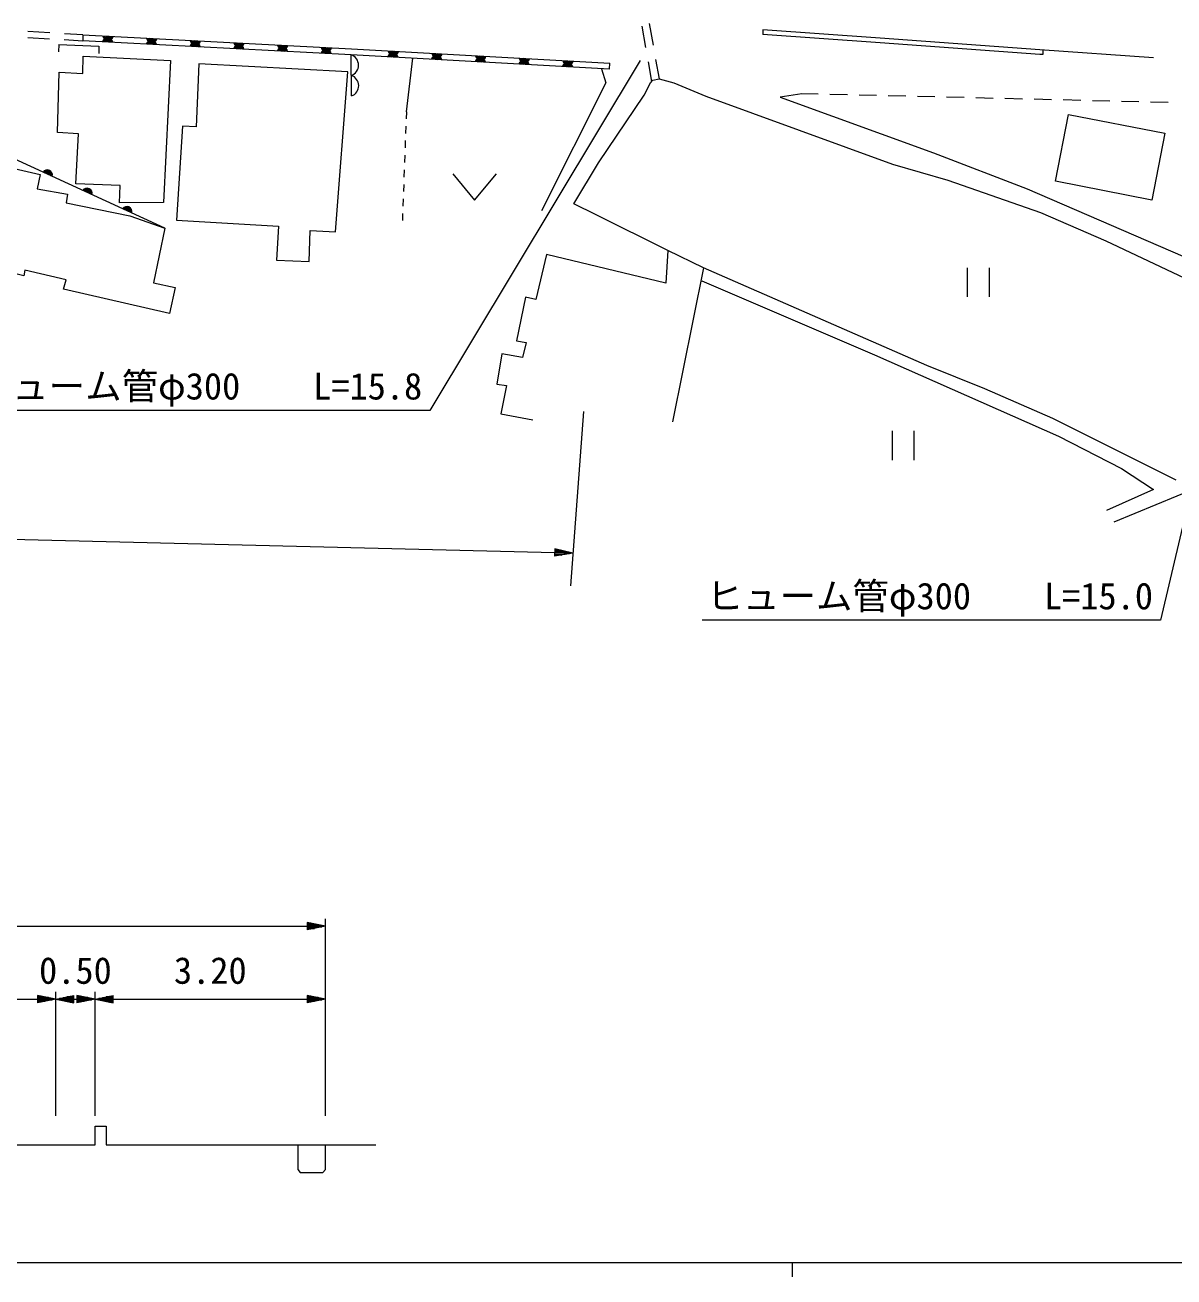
# Model space of a CAD drawing. Units: millimetres, scale not verified. Extents: x 40000 to 680000, y 20000 to 380000.
# Drawn here: x 215375 to 294180, y 204000 to 289843 of the extents above; entities that cross this region are included whole.
import ezdxf
from ezdxf.enums import TextEntityAlignment as Align

# ---------------------------------------------------------------- set-up
doc = ezdxf.new("R2010")
doc.units = ezdxf.units.MM
doc.header["$LTSCALE"] = 1000
for name, color, linetype, lineweight in [('M-BGD', 7, 'Continuous', 13), ('M-STR-HTXT', 7, 'Continuous', 13), ('M-STR-STRD', 7, 'Continuous', 13), ('M-TTL-BAND', 7, 'Continuous', 13)]:
    doc.layers.add(name, color=color, linetype=linetype, lineweight=lineweight)
doc.styles.add('ＭＳ ゴシック', font='')
doc.styles.get('ＭＳ ゴシック').set_extended_font_data('MS Gothic')

msp = doc.modelspace()

# ---------------------------------------------------------------- linework, layer by layer
at = {"layer": 'M-BGD'}
for p, q in [((217073, 289307), (215576, 289397)), ((257674, 289772), (257934, 288295)), ((258194, 289939), (258454, 288461)), ((215562, 288986), (217060, 288900)), ((217689, 288507), (217668, 288008)), ((217689, 288507), (220447, 288391)), ((218058, 288843), (219330, 288770)), ((219340, 289170), (218071, 289247)), ((219340, 289170), (219330, 288770)), ((220447, 288391), (220426, 287892)), ((220447, 288391), (220426, 287892)), ((237769, 284978), (237744, 287798)), ((225350, 287408), (224873, 277664)), ((241530, 283895), (241977, 287564)), ((255465, 286818), (255488, 287229)), ((258108, 287310), (258344, 285964)), ((258627, 287476), (258862, 286143)), ((236659, 275653), (237511, 286643)), ((268663, 285122), (267169, 284892)), ((269787, 285096), (268663, 285122)), ((271786, 285049), (270587, 285077)), ((273786, 285002), (272586, 285030)), ((275785, 284956), (274586, 284984)), ((277785, 284909), (276585, 284937)), ((279784, 284863), (278585, 284891)), ((281784, 284816), (280584, 284844)), ((283783, 284769), (282583, 284797)), ((285783, 284723), (284583, 284751)), ((287782, 284676), (286582, 284704)), ((289781, 284629), (288582, 284657)), ((291781, 284583), (290581, 284611)), ((293780, 284536), (292581, 284564)), ((241530, 283895), (241512, 283415)), ((241494, 282915), (241476, 282416)), ((241458, 281916), (241439, 281416)), ((241421, 280917), (241403, 280417)), ((241385, 279917), (241367, 279418)), ((244708, 279643), (246208, 277843)), ((246208, 277843), (247708, 279643)), ((241348, 278918), (241330, 278418)), ((241312, 277919), (241294, 277419)), ((241276, 276919), (241258, 276440)), ((261910, 273189), (259785, 262644)), ((280001, 273195), (280001, 271195)), ((281501, 273195), (281501, 271195)), ((274846, 262008), (274846, 260008)), ((276346, 262008), (276346, 260008))]:
    msp.add_line(p, q, dxfattribs=at)
for points in [[(255465, 286818), (237744, 287798), (219330, 288770)], [(219340, 289170), (237766, 288209), (255488, 287229)], [(224873, 277664), (221857, 277651), (221896, 278849), (218854, 278965), (219035, 282394), (217591, 282471), (217720, 286622), (219331, 286531), (219370, 287717), (225350, 287408)], [(237511, 286643), (227294, 287182), (227112, 282862), (226168, 282916), (225764, 276473), (232766, 276062), (232618, 273717), (234856, 273623), (234936, 275752), (236659, 275653)], [(254918, 286848), (255219, 285871), (250805, 277106)], [(294337, 258627), (285871, 262860), (281214, 264892), (277235, 266501), (261910, 273189), (259455, 274375), (254544, 276830), (253020, 277592), (254713, 280386), (257846, 285043), (258269, 285889), (258439, 286059), (258862, 286143), (259878, 285889), (262079, 284958), (274864, 280301), (278674, 279201), (285024, 276999), (289511, 275052), (297385, 271327)], [(267169, 284892), (277676, 281072), (284111, 278616), (295625, 273621)], [(224957, 275904), (214343, 280796), (207563, 283760)], [(259455, 274375), (259327, 272133), (251131, 274101), (250417, 271015), (249703, 271176), (249083, 268197), (249743, 268076), (249487, 267038), (248085, 267308), (247728, 265212), (248388, 265131), (248011, 263177), (250195, 262772)], [(261788, 272311), (273642, 267231), (286257, 261643), (290575, 259442), (292776, 258003), (289559, 256563)], [(290078, 255780), (297275, 258743), (298376, 259590), (299392, 260521), (302101, 262807), (303879, 263654), (305403, 264670), (305657, 264755), (311227, 262368)], [(167748, 213051), (184030, 213051), (184030, 214383), (185113, 214383), (185113, 213051), (220180, 213051), (220180, 214347), (220944, 214347), (220944, 213051), (239427, 213051)], [(234083, 213051), (234083, 211373), (234243, 211173), (235805, 211173), (235987, 211373), (235987, 213051)]]:
    msp.add_lwpolyline(points, dxfattribs=at)
for points in [[(286938, 283716), (293551, 282425), (292656, 277839), (286043, 279130)], [(209046, 281286), (216418, 279597), (216212, 278617), (218287, 278257), (218190, 277657), (222566, 276761), (224957, 275904), (224197, 272166), (225679, 271857), (225292, 270065), (218010, 271728), (218190, 272373), (215368, 273030), (215290, 272656), (212197, 273404), (212519, 274409), (207705, 275434)]]:
    msp.add_lwpolyline(points, close=True, dxfattribs=at)
for centre, radius, start, end in [((221044, 288625), 354, 5.77551, 168.18069), ((221066, 289134), 354, 185.81304, 348.21822), ((221044, 288625), 283, 7.99955, 165.95665), ((221066, 289134), 283, 188.03708, 345.99418), ((221044, 288625), 212, 11.74588, 162.21033), ((221066, 289134), 212, 191.78341, 342.24786), ((221044, 288625), 142, 19.45761, 154.4986), ((221066, 289134), 142, 199.49514, 334.53613), ((221044, 288625), 100, 29.77527, 144.18094), ((221066, 289134), 100, 209.8128, 324.21846), ((224040, 288467), 354, 5.77551, 168.18069), ((224062, 288978), 354, 185.81304, 348.21822), ((224040, 288467), 283, 7.99955, 165.95665), ((224062, 288978), 283, 188.03708, 345.99418), ((224040, 288467), 212, 11.74588, 162.21033), ((224062, 288978), 212, 191.78341, 342.24786), ((224040, 288467), 142, 19.45761, 154.4986), ((224062, 288978), 142, 199.49514, 334.53613), ((224040, 288467), 100, 29.77527, 144.18094), ((224062, 288978), 100, 209.8128, 324.21846), ((227036, 288309), 354, 5.77551, 168.18069), ((227058, 288822), 354, 185.81304, 348.21822), ((227036, 288309), 283, 7.99955, 165.95665), ((227058, 288822), 283, 188.03708, 345.99418), ((227036, 288309), 212, 11.74588, 162.21033), ((227058, 288822), 212, 191.78341, 342.24786), ((227036, 288309), 142, 19.45761, 154.4986), ((227058, 288822), 142, 199.49514, 334.53613), ((227058, 288822), 100, 209.8128, 324.21846), ((230032, 288151), 354, 5.77551, 168.18069), ((230054, 288666), 354, 185.81304, 348.21822), ((230032, 288151), 283, 7.99955, 165.95665), ((230054, 288666), 283, 188.03708, 345.99418), ((230054, 288666), 212, 191.78341, 342.24786), ((230054, 288666), 142, 199.49514, 334.53613), ((230054, 288666), 100, 209.8128, 324.21846), ((233050, 288509), 354, 185.81304, 348.21822), ((233050, 288509), 283, 188.03708, 345.99418), ((233050, 288509), 212, 191.78341, 342.24786), ((233050, 288509), 142, 199.49514, 334.53613), ((233050, 288509), 100, 209.8128, 324.21846), ((227036, 288309), 100, 29.77527, 144.18094), ((230032, 288151), 212, 11.74588, 162.21033), ((230032, 288151), 142, 19.45761, 154.4986), ((230032, 288151), 100, 29.77527, 144.18094), ((233028, 287992), 354, 5.77551, 168.18069), ((233028, 287992), 283, 7.99955, 165.95665), ((233028, 287992), 212, 11.74588, 162.21033), ((233028, 287992), 142, 19.45761, 154.4986), ((233028, 287992), 100, 29.77527, 144.18094), ((236024, 287834), 354, 5.77551, 168.18069), ((236046, 288353), 354, 185.81304, 348.21822), ((236024, 287834), 283, 7.99955, 165.95665), ((236046, 288353), 283, 188.03708, 345.99418), ((236024, 287834), 212, 11.74588, 162.21033), ((236046, 288353), 212, 191.78341, 342.24786), ((236024, 287834), 142, 19.45761, 154.4986), ((236046, 288353), 142, 199.49514, 334.53613), ((236024, 287834), 100, 29.77527, 144.18094), ((236046, 288353), 100, 209.8128, 324.21846), ((237503, 287091), 747, 289.80271, 71.20938), ((240611, 287585), 354, 5.63185, 168.03703), ((240639, 288105), 354, 185.63185, 348.03703), ((240611, 287585), 283, 7.85589, 165.81299), ((240639, 288105), 283, 187.85589, 345.81299), ((240611, 287585), 212, 11.60221, 162.06666), ((240639, 288105), 212, 191.60221, 342.06666), ((240611, 287585), 142, 19.31394, 154.35493), ((240639, 288105), 142, 199.31394, 334.35493), ((240611, 287585), 100, 29.63161, 144.03727), ((240639, 288105), 100, 209.63161, 324.03727), ((243606, 287419), 354, 5.63185, 168.03703), ((243634, 287939), 354, 185.63185, 348.03703), ((243606, 287419), 283, 7.85589, 165.81299), ((243634, 287939), 283, 187.85589, 345.81299), ((243606, 287419), 212, 11.60221, 162.06666), ((243634, 287939), 212, 191.60221, 342.06666), ((243634, 287939), 142, 199.31394, 334.35493), ((243634, 287939), 100, 209.63161, 324.03727), ((246601, 287254), 354, 5.63185, 168.03703), ((246630, 287773), 354, 185.63185, 348.03703), ((246630, 287773), 283, 187.85589, 345.81299), ((246630, 287773), 212, 191.60221, 342.06666), ((246630, 287773), 142, 199.31394, 334.35493), ((246630, 287773), 100, 209.63161, 324.03727), ((243606, 287419), 142, 19.31394, 154.35493), ((243606, 287419), 100, 29.63161, 144.03727), ((246601, 287254), 283, 7.85589, 165.81299), ((246601, 287254), 212, 11.60221, 162.06666), ((246601, 287254), 142, 19.31394, 154.35493), ((246601, 287254), 100, 29.63161, 144.03727), ((249597, 287088), 354, 5.63185, 168.03703), ((249625, 287608), 354, 185.63185, 348.03703), ((249597, 287088), 283, 7.85589, 165.81299), ((249625, 287608), 283, 187.85589, 345.81299), ((249597, 287088), 212, 11.60221, 162.06666), ((249625, 287608), 212, 191.60221, 342.06666), ((249597, 287088), 142, 19.31394, 154.35493), ((249625, 287608), 142, 199.31394, 334.35493), ((249597, 287088), 100, 29.63161, 144.03727), ((249625, 287608), 100, 209.63161, 324.03727), ((252592, 286922), 354, 5.63185, 168.03703), ((252621, 287442), 354, 185.63185, 348.03703), ((252592, 286922), 283, 7.85589, 165.81299), ((252621, 287442), 283, 187.85589, 345.81299), ((252592, 286922), 212, 11.60221, 162.06666), ((252621, 287442), 212, 191.60221, 342.06666), ((252592, 286922), 142, 19.31394, 154.35493), ((252621, 287442), 142, 199.31394, 334.35493), ((252592, 286922), 100, 29.63161, 144.03727), ((252621, 287442), 100, 209.63161, 324.03727), ((237516, 285681), 747, 289.80271, 71.20938), ((216903, 279556), 354, 344.05537, 146.46055), ((216903, 279556), 283, 346.27941, 144.23651), ((216903, 279556), 212, 350.02574, 140.49018), ((216903, 279556), 142, 357.73746, 132.77845), ((216903, 279556), 100, 8.05513, 122.46079), ((219627, 278301), 354, 344.05537, 146.46055), ((219627, 278301), 283, 346.27941, 144.23651), ((219627, 278301), 212, 350.02574, 140.49018), ((219627, 278301), 142, 357.73746, 132.77845), ((219627, 278301), 100, 8.05513, 122.46079), ((222352, 277045), 354, 344.05537, 146.46055), ((222352, 277045), 283, 346.27941, 144.23651), ((222352, 277045), 212, 350.02574, 140.49018), ((222352, 277045), 142, 357.73746, 132.77845), ((222352, 277045), 100, 8.05513, 122.46079)]:
    msp.add_arc(centre, radius, start, end, dxfattribs=at)
at = {"layer": 'M-STR-HTXT'}
for p, q in [((257558, 287419), (243135, 263416)), ((301940, 286073), (293258, 249028)), ((243135, 263416), (211685, 263416)), ((253683, 263344), (252786, 251396)), ((172920, 255594), (251705, 253666)), ((251711, 253916), (251699, 253416)), ((252954, 253636), (251699, 253416)), ((251950, 253460), (251700, 253466)), ((251701, 253516), (252201, 253504)), ((252452, 253548), (251702, 253566)), ((251703, 253616), (252703, 253592)), ((252954, 253636), (251705, 253666)), ((251706, 253716), (252706, 253692)), ((252457, 253748), (251707, 253766)), ((251708, 253816), (252208, 253804)), ((251959, 253860), (251710, 253866)), ((252954, 253636), (251711, 253916)), ((293258, 249028), (261808, 249028)), ((235987, 215051), (235987, 228551)), ((202354, 228051), (217481, 228051)), ((217481, 228051), (220180, 228051)), ((220180, 228051), (234737, 228051)), ((235987, 228051), (234737, 228301)), ((234737, 228301), (234737, 227801)), ((234987, 228251), (234737, 228251)), ((234737, 228201), (235237, 228201)), ((235487, 228151), (234737, 228151)), ((234737, 228101), (235737, 228101)), ((235987, 228051), (234737, 227801)), ((235987, 228051), (234737, 228051)), ((234737, 228001), (235737, 228001)), ((235487, 227951), (234737, 227951)), ((234737, 227901), (235237, 227901)), ((234987, 227851), (234737, 227851)), ((217481, 223051), (216231, 223301)), ((216231, 223301), (216231, 222801)), ((216481, 223251), (216231, 223251)), ((216231, 223201), (216731, 223201)), ((217481, 215051), (217481, 223551)), ((217481, 223051), (218731, 223301)), ((218731, 223201), (218231, 223201)), ((218481, 223251), (218731, 223251)), ((218731, 222801), (218731, 223301)), ((220180, 223051), (218930, 223301)), ((218930, 223301), (218930, 222801)), ((219180, 223251), (218930, 223251)), ((218930, 223201), (219430, 223201)), ((220180, 215051), (220180, 223551)), ((220180, 223051), (221430, 223301)), ((221430, 223201), (220930, 223201)), ((221180, 223251), (221430, 223251)), ((221430, 222801), (221430, 223301)), ((235987, 223051), (234737, 223301)), ((234737, 223301), (234737, 222801)), ((234987, 223251), (234737, 223251)), ((234737, 223201), (235237, 223201)), ((203604, 223051), (216231, 223051)), ((216981, 223151), (216231, 223151)), ((216231, 223101), (217231, 223101)), ((217481, 223051), (216231, 222801)), ((217481, 223051), (216231, 223051)), ((216231, 223001), (217231, 223001)), ((216981, 222951), (216231, 222951)), ((216231, 222901), (216731, 222901)), ((216481, 222851), (216231, 222851)), ((217481, 223051), (218731, 222801)), ((217481, 223051), (218731, 223051)), ((218731, 223101), (217731, 223101)), ((218731, 223001), (217731, 223001)), ((217981, 223151), (218731, 223151)), ((217981, 222951), (218731, 222951)), ((218731, 222901), (218231, 222901)), ((218481, 222851), (218731, 222851)), ((218731, 223051), (218930, 223051)), ((219680, 223151), (218930, 223151)), ((218930, 223101), (219930, 223101)), ((220180, 223051), (218930, 222801)), ((220180, 223051), (218930, 223051)), ((218930, 223001), (219930, 223001)), ((219680, 222951), (218930, 222951)), ((218930, 222901), (219430, 222901)), ((219180, 222851), (218930, 222851)), ((220180, 223051), (221430, 222801)), ((220180, 223051), (221430, 223051)), ((221430, 223101), (220430, 223101)), ((221430, 223001), (220430, 223001)), ((220680, 223151), (221430, 223151)), ((220680, 222951), (221430, 222951)), ((221430, 222901), (220930, 222901)), ((221180, 222851), (221430, 222851)), ((221430, 223051), (234737, 223051)), ((235487, 223151), (234737, 223151)), ((234737, 223101), (235737, 223101)), ((235987, 223051), (234737, 222801)), ((235987, 223051), (234737, 223051)), ((234737, 223001), (235737, 223001)), ((235487, 222951), (234737, 222951)), ((234737, 222901), (235237, 222901)), ((234987, 222851), (234737, 222851))]:
    msp.add_line(p, q, dxfattribs=at)
at = {"layer": 'M-STR-STRD'}
for p, q in [((265978, 289523), (265978, 289204)), ((285186, 288138), (285176, 287819))]:
    msp.add_line(p, q, dxfattribs=at)
for points in [[(292777, 287600), (284983, 288152), (274018, 288943), (265978, 289523)], [(285176, 287819), (284983, 287832), (274018, 288623), (265978, 289204)]]:
    msp.add_lwpolyline(points, dxfattribs=at)
at = {"layer": 'M-TTL-BAND'}
for p, q in [((40000, 205000), (579000, 205000)), ((268000, 205000), (268000, 204000))]:
    msp.add_line(p, q, dxfattribs=at)

# ---------------------------------------------------------------- texts
at = {"layer": 'M-STR-HTXT', "style": 'ＭＳ ゴシック'}
for s, p in [('ヒューム管φ300\u3000\u3000L=15.8', (227310, 263616)), ('ヒューム管φ300\u3000\u3000L=15.0', (277433, 249228)), ('0.50', (218831, 223551)), ('3.20', (228084, 223551))]:
    msp.add_text(s, height=1833, dxfattribs=at).set_placement(p, align=Align.BOTTOM_CENTER)

doc.saveas('drawing.dxf')
